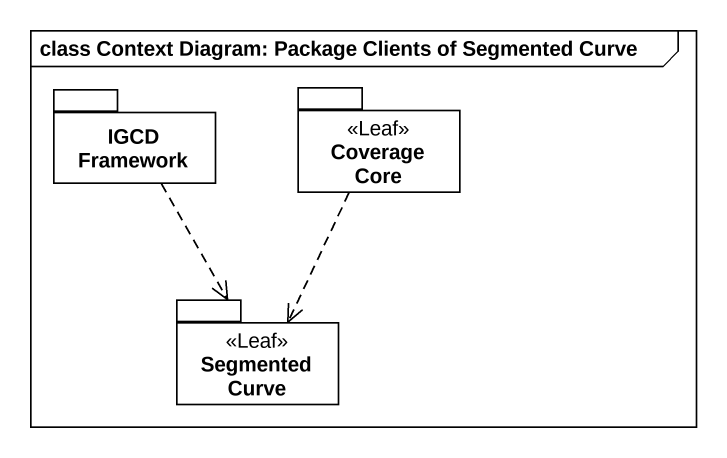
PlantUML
@startuml
mainframe class Context Diagram: Package Clients of Segmented Curve
package "IGCD Framework" as IGCD_Framework {
}
package "Coverage Core" as Coverage_Core <<Leaf>> {
}
package "Segmented Curve" as Segmented_Curve <<Leaf>> {
}
IGCD_Framework ..> Segmented_Curve
Coverage_Core ..> Segmented_Curve
@enduml
